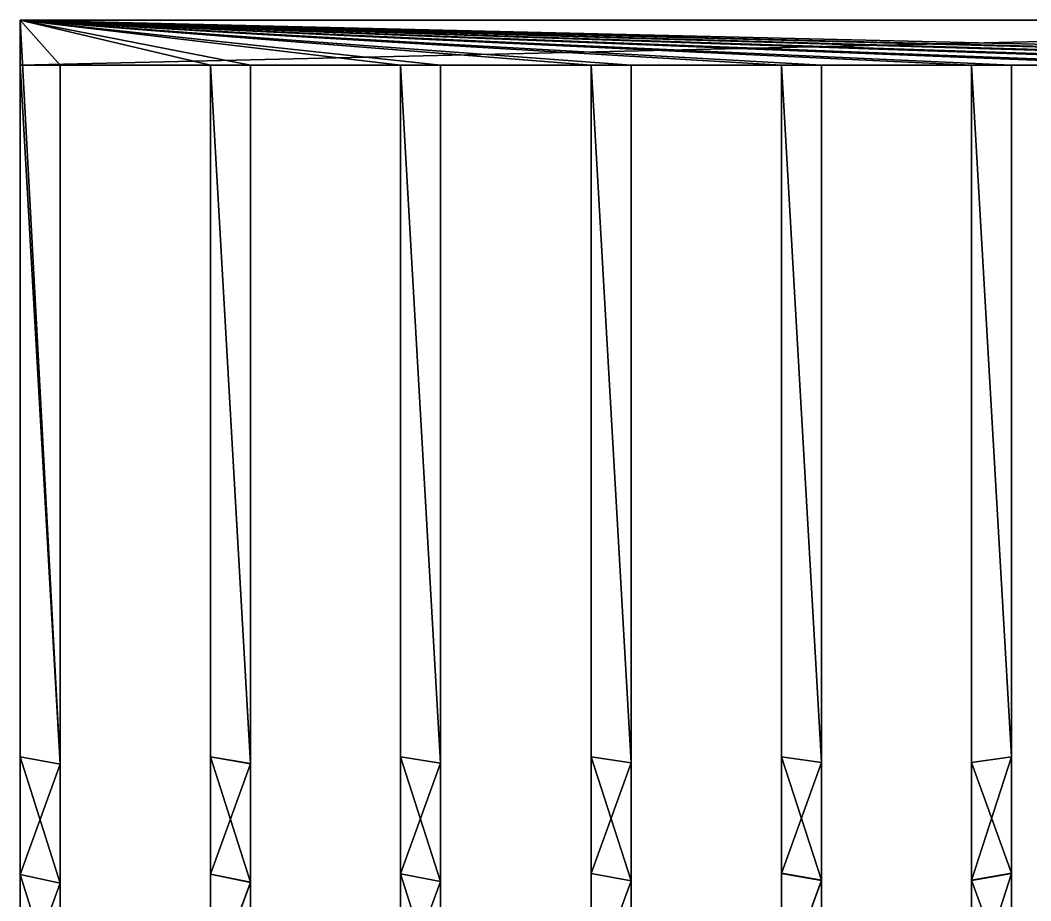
# Model space of a CAD drawing. Header units: inches. Extents: x -754 to 754, y 2181 to 6840.
# Drawn here: x -647 to 26, y 6254 to 6840 of the extents above; entities that cross this region are included whole.
import ezdxf

# ---------------------------------------------------------------- set-up
doc = ezdxf.new("R2010")
doc.units = ezdxf.units.IN
doc.header["$LTSCALE"] = 12.361043
doc.header["$MEASUREMENT"] = 0
for name, color, linetype in [('111', 7, 'CONTINUOUS'), ('112', 7, 'CONTINUOUS'), ('113', 7, 'CONTINUOUS'), ('114', 7, 'CONTINUOUS'), ('115', 7, 'CONTINUOUS'), ('124', 7, 'CONTINUOUS'), ('126', 7, 'CONTINUOUS'), ('127', 7, 'CONTINUOUS'), ('128', 7, 'CONTINUOUS'), ('129', 7, 'CONTINUOUS'), ('135', 7, 'CONTINUOUS'), ('137', 7, 'CONTINUOUS'), ('138', 7, 'CONTINUOUS'), ('139', 7, 'CONTINUOUS'), ('140', 7, 'CONTINUOUS'), ('146', 7, 'CONTINUOUS'), ('147', 7, 'CONTINUOUS'), ('148', 7, 'CONTINUOUS'), ('149', 7, 'CONTINUOUS'), ('151', 7, 'CONTINUOUS'), ('179', 7, 'CONTINUOUS'), ('181', 7, 'CONTINUOUS'), ('182', 7, 'CONTINUOUS'), ('183', 7, 'CONTINUOUS'), ('184', 7, 'CONTINUOUS'), ('194', 7, 'CONTINUOUS'), ('195', 7, 'CONTINUOUS'), ('196', 7, 'CONTINUOUS'), ('197', 7, 'CONTINUOUS'), ('199', 7, 'CONTINUOUS'), ('200', 7, 'CONTINUOUS'), ('201', 7, 'CONTINUOUS'), ('202', 7, 'CONTINUOUS'), ('36', 7, 'CONTINUOUS'), ('37', 7, 'CONTINUOUS'), ('40', 7, 'CONTINUOUS'), ('41', 7, 'CONTINUOUS'), ('43', 7, 'CONTINUOUS'), ('44', 7, 'CONTINUOUS'), ('47', 7, 'CONTINUOUS'), ('48', 7, 'CONTINUOUS'), ('51', 7, 'CONTINUOUS'), ('52', 7, 'CONTINUOUS'), ('55', 7, 'CONTINUOUS'), ('56', 7, 'CONTINUOUS'), ('7', 7, 'CONTINUOUS')]:
    doc.layers.add(name, color=color, linetype=linetype)

msp = doc.modelspace()

# ---------------------------------------------------------------- linework, layer by layer
at = {"layer": '111', "color": 7, "linetype": 'CONTINUOUS', "true_color": 0xa89b88}
for points in [[(13.2, 6350, 45730), (-13.4, 6346.03, 45730), (-13.4, 6267.64, 45729.47), (13.2, 6350, 45730)], [(13.2, 6350, 45730), (-13.4, 6267.64, 45729.47), (13.2, 6272.28, 45729.52), (13.2, 6350, 45730)], [(-13.4, 6267.64, 45729.47), (-13.4, 6189.25, 45727.97), (13.2, 6272.28, 45729.52), (-13.4, 6267.64, 45729.47)], [(-13.4, 6189.25, 45727.97), (13.2, 6194.56, 45728.1), (13.2, 6272.28, 45729.52), (-13.4, 6189.25, 45727.97)]]:
    msp.add_3dface(points, dxfattribs=at)
at = {"layer": '112', "color": 7, "linetype": 'CONTINUOUS', "true_color": 0xa89b88}
for points in [[(-13.4, 6346.03, 45730), (-13.4, 6346.03, 45720), (-13.4, 6267.74, 45719.47), (-13.4, 6346.03, 45730)], [(-13.4, 6346.03, 45730), (-13.4, 6267.74, 45719.47), (-13.4, 6267.64, 45729.47), (-13.4, 6346.03, 45730)], [(-13.4, 6267.74, 45719.47), (-13.4, 6189.45, 45717.97), (-13.4, 6189.25, 45727.97), (-13.4, 6267.74, 45719.47)], [(-13.4, 6267.64, 45729.47), (-13.4, 6267.74, 45719.47), (-13.4, 6189.25, 45727.97), (-13.4, 6267.64, 45729.47)]]:
    msp.add_3dface(points, dxfattribs=at)
at = {"layer": '113', "color": 7, "linetype": 'CONTINUOUS', "true_color": 0xa89b88}
for points in [[(13.2, 6350, 45720), (13.2, 6350, 45730), (13.2, 6272.28, 45729.52), (13.2, 6350, 45720)], [(13.2, 6272.4, 45719.53), (13.2, 6350, 45720), (13.2, 6272.28, 45729.52), (13.2, 6272.4, 45719.53)], [(13.2, 6194.8, 45718.1), (13.2, 6272.4, 45719.53), (13.2, 6194.56, 45728.1), (13.2, 6194.8, 45718.1)], [(13.2, 6194.56, 45728.1), (13.2, 6272.4, 45719.53), (13.2, 6272.28, 45729.52), (13.2, 6194.56, 45728.1)]]:
    msp.add_3dface(points, dxfattribs=at)
at = {"layer": '114', "color": 7, "linetype": 'CONTINUOUS', "true_color": 0xa89b88}
for points in [[(-13.4, 6346.03, 45730), (-13.4, 6810.5, 45730), (-13.4, 6346.03, 45720), (-13.4, 6346.03, 45730)], [(-13.4, 6346.03, 45720), (-13.4, 6810.5, 45730), (-13.4, 6810.5, 45720.14), (-13.4, 6346.03, 45720)]]:
    msp.add_3dface(points, dxfattribs=at)
at = {"layer": '115', "color": 7, "linetype": 'CONTINUOUS', "true_color": 0xa89b88}
for points in [[(13.2, 6810.5, 45730), (13.2, 6350, 45730), (13.2, 6810.5, 45720.14), (13.2, 6810.5, 45730)], [(13.2, 6350, 45730), (13.2, 6350, 45720), (13.2, 6810.5, 45720.14), (13.2, 6350, 45730)]]:
    msp.add_3dface(points, dxfattribs=at)
at = {"layer": '124', "color": 7, "linetype": 'CONTINUOUS', "true_color": 0xa89b88}
for points in [[(-113.3, 6346.03, 45730), (-139.9, 6350, 45730), (-139.9, 6272.28, 45729.52), (-113.3, 6346.03, 45730)], [(-113.3, 6267.64, 45729.47), (-113.3, 6346.03, 45730), (-139.9, 6272.28, 45729.52), (-113.3, 6267.64, 45729.47)], [(-113.3, 6267.64, 45729.47), (-139.9, 6272.28, 45729.52), (-139.9, 6194.56, 45728.1), (-113.3, 6267.64, 45729.47)], [(-113.3, 6189.25, 45727.97), (-113.3, 6267.64, 45729.47), (-139.9, 6194.56, 45728.1), (-113.3, 6189.25, 45727.97)]]:
    msp.add_3dface(points, dxfattribs=at)
at = {"layer": '126', "color": 7, "linetype": 'CONTINUOUS', "true_color": 0xa89b88}
for points in [[(-113.3, 6346.03, 45720), (-113.3, 6346.03, 45730), (-113.3, 6267.64, 45729.47), (-113.3, 6346.03, 45720)], [(-113.3, 6267.74, 45719.47), (-113.3, 6346.03, 45720), (-113.3, 6267.64, 45729.47), (-113.3, 6267.74, 45719.47)], [(-113.3, 6189.45, 45717.97), (-113.3, 6267.74, 45719.47), (-113.3, 6189.25, 45727.97), (-113.3, 6189.45, 45717.97)], [(-113.3, 6189.25, 45727.97), (-113.3, 6267.74, 45719.47), (-113.3, 6267.64, 45729.47), (-113.3, 6189.25, 45727.97)]]:
    msp.add_3dface(points, dxfattribs=at)
at = {"layer": '127', "color": 7, "linetype": 'CONTINUOUS', "true_color": 0xa89b88}
for points in [[(-139.9, 6350, 45730), (-139.9, 6350, 45720), (-139.9, 6272.4, 45719.53), (-139.9, 6350, 45730)], [(-139.9, 6350, 45730), (-139.9, 6272.4, 45719.53), (-139.9, 6272.28, 45729.52), (-139.9, 6350, 45730)], [(-139.9, 6272.4, 45719.53), (-139.9, 6194.8, 45718.1), (-139.9, 6272.28, 45729.52), (-139.9, 6272.4, 45719.53)], [(-139.9, 6272.28, 45729.52), (-139.9, 6194.8, 45718.1), (-139.9, 6194.56, 45728.1), (-139.9, 6272.28, 45729.52)]]:
    msp.add_3dface(points, dxfattribs=at)
at = {"layer": '128', "color": 7, "linetype": 'CONTINUOUS', "true_color": 0xa89b88}
for points in [[(-113.3, 6810.5, 45730), (-113.3, 6346.03, 45730), (-113.3, 6810.5, 45720.14), (-113.3, 6810.5, 45730)], [(-113.3, 6346.03, 45730), (-113.3, 6346.03, 45720), (-113.3, 6810.5, 45720.14), (-113.3, 6346.03, 45730)]]:
    msp.add_3dface(points, dxfattribs=at)
at = {"layer": '129', "color": 7, "linetype": 'CONTINUOUS', "true_color": 0xa89b88}
for points in [[(-139.9, 6350, 45730), (-139.9, 6810.5, 45730), (-139.9, 6810.5, 45720.14), (-139.9, 6350, 45730)], [(-139.9, 6350, 45720), (-139.9, 6350, 45730), (-139.9, 6810.5, 45720.14), (-139.9, 6350, 45720)]]:
    msp.add_3dface(points, dxfattribs=at)
at = {"layer": '135', "color": 7, "linetype": 'CONTINUOUS', "true_color": 0xa89b88}
for points in [[(-240, 6345.83, 45730), (-266.6, 6350, 45730), (-266.6, 6272.17, 45729.52), (-240, 6345.83, 45730)], [(-240, 6267.3, 45729.46), (-240, 6345.83, 45730), (-266.6, 6272.17, 45729.52), (-240, 6267.3, 45729.46)], [(-240, 6267.3, 45729.46), (-266.6, 6272.17, 45729.52), (-266.6, 6194.34, 45728.09), (-240, 6267.3, 45729.46)], [(-240, 6188.76, 45727.95), (-240, 6267.3, 45729.46), (-266.6, 6194.34, 45728.09), (-240, 6188.76, 45727.95)]]:
    msp.add_3dface(points, dxfattribs=at)
at = {"layer": '137', "color": 7, "linetype": 'CONTINUOUS', "true_color": 0xa89b88}
for points in [[(-240, 6345.83, 45720), (-240, 6345.83, 45730), (-240, 6267.3, 45729.46), (-240, 6345.83, 45720)], [(-240, 6267.34, 45719.46), (-240, 6345.83, 45720), (-240, 6267.3, 45729.46), (-240, 6267.34, 45719.46)], [(-240, 6188.85, 45717.96), (-240, 6267.34, 45719.46), (-240, 6188.76, 45727.95), (-240, 6188.85, 45717.96)], [(-240, 6188.76, 45727.95), (-240, 6267.34, 45719.46), (-240, 6267.3, 45729.46), (-240, 6188.76, 45727.95)]]:
    msp.add_3dface(points, dxfattribs=at)
at = {"layer": '138', "color": 7, "linetype": 'CONTINUOUS', "true_color": 0xa89b88}
for points in [[(-266.6, 6350, 45730), (-266.6, 6350, 45720), (-266.6, 6272.24, 45719.52), (-266.6, 6350, 45730)], [(-266.6, 6350, 45730), (-266.6, 6272.24, 45719.52), (-266.6, 6272.17, 45729.52), (-266.6, 6350, 45730)], [(-266.6, 6272.24, 45719.52), (-266.6, 6194.48, 45718.09), (-266.6, 6194.34, 45728.09), (-266.6, 6272.24, 45719.52)], [(-266.6, 6272.17, 45729.52), (-266.6, 6272.24, 45719.52), (-266.6, 6194.34, 45728.09), (-266.6, 6272.17, 45729.52)]]:
    msp.add_3dface(points, dxfattribs=at)
at = {"layer": '139', "color": 7, "linetype": 'CONTINUOUS', "true_color": 0xa89b88}
for points in [[(-240, 6810.5, 45730), (-240, 6345.83, 45730), (-240, 6810.5, 45720.15), (-240, 6810.5, 45730)], [(-240, 6345.83, 45730), (-240, 6345.83, 45720), (-240, 6810.5, 45720.15), (-240, 6345.83, 45730)]]:
    msp.add_3dface(points, dxfattribs=at)
at = {"layer": '140', "color": 7, "linetype": 'CONTINUOUS', "true_color": 0xa89b88}
for points in [[(-266.6, 6350, 45730), (-266.6, 6810.5, 45730), (-266.6, 6810.5, 45720.15), (-266.6, 6350, 45730)], [(-266.6, 6350, 45720), (-266.6, 6350, 45730), (-266.6, 6810.5, 45720.15), (-266.6, 6350, 45720)]]:
    msp.add_3dface(points, dxfattribs=at)
at = {"layer": '146', "color": 7, "linetype": 'CONTINUOUS', "true_color": 0xa89b88}
for points in [[(-367, 6345.6, 45730), (-393.6, 6350, 45730), (-393.6, 6271.97, 45729.52), (-367, 6345.6, 45730)], [(-367, 6345.6, 45730), (-393.6, 6271.97, 45729.52), (-367, 6266.83, 45729.45), (-367, 6345.6, 45730)], [(-393.6, 6271.97, 45729.52), (-393.6, 6193.94, 45728.08), (-367, 6266.83, 45729.45), (-393.6, 6271.97, 45729.52)], [(-393.6, 6193.94, 45728.08), (-367, 6188.06, 45727.93), (-367, 6266.83, 45729.45), (-393.6, 6193.94, 45728.08)]]:
    msp.add_3dface(points, dxfattribs=at)
at = {"layer": '147', "color": 7, "linetype": 'CONTINUOUS', "true_color": 0xa89b88}
for points in [[(-393.6, 6350, 45730), (-393.6, 6810.5, 45730), (-393.6, 6350, 45720), (-393.6, 6350, 45730)], [(-393.6, 6810.5, 45730), (-393.6, 6810.5, 45720), (-393.6, 6350, 45720), (-393.6, 6810.5, 45730)]]:
    msp.add_3dface(points, dxfattribs=at)
at = {"layer": '148', "color": 7, "linetype": 'CONTINUOUS', "true_color": 0xa89b88}
for points in [[(-367, 6810.5, 45730), (-367, 6345.6, 45730), (-367, 6810.5, 45720), (-367, 6810.5, 45730)], [(-367, 6345.6, 45730), (-367, 6345.61, 45725), (-367, 6810.5, 45720), (-367, 6345.6, 45730)], [(-367, 6345.61, 45720), (-367, 6810.5, 45720), (-367, 6345.61, 45725), (-367, 6345.61, 45720)]]:
    msp.add_3dface(points, dxfattribs=at)
at = {"layer": '149', "color": 7, "linetype": 'CONTINUOUS', "true_color": 0xa89b88}
for points in [[(-393.6, 6350, 45730), (-393.6, 6350, 45720), (-393.6, 6272.02, 45719.52), (-393.6, 6350, 45730)], [(-393.6, 6350, 45730), (-393.6, 6272.02, 45719.52), (-393.6, 6271.97, 45729.52), (-393.6, 6350, 45730)], [(-393.6, 6272.02, 45719.52), (-393.6, 6194.05, 45718.08), (-393.6, 6193.94, 45728.08), (-393.6, 6272.02, 45719.52)], [(-393.6, 6271.97, 45729.52), (-393.6, 6272.02, 45719.52), (-393.6, 6193.94, 45728.08), (-393.6, 6271.97, 45729.52)]]:
    msp.add_3dface(points, dxfattribs=at)
at = {"layer": '151', "color": 7, "linetype": 'CONTINUOUS', "true_color": 0xa89b88}
for points in [[(-367, 6345.61, 45725), (-367, 6345.6, 45730), (-367, 6266.83, 45729.45), (-367, 6345.61, 45725)], [(-367, 6266.88, 45719.46), (-367, 6345.61, 45720), (-367, 6266.83, 45729.45), (-367, 6266.88, 45719.46)], [(-367, 6345.61, 45720), (-367, 6345.61, 45725), (-367, 6266.83, 45729.45), (-367, 6345.61, 45720)], [(-367, 6188.17, 45717.94), (-367, 6266.88, 45719.46), (-367, 6188.06, 45727.93), (-367, 6188.17, 45717.94)], [(-367, 6188.06, 45727.93), (-367, 6266.88, 45719.46), (-367, 6266.83, 45729.45), (-367, 6188.06, 45727.93)]]:
    msp.add_3dface(points, dxfattribs=at)
at = {"layer": '179', "color": 7, "linetype": 'CONTINUOUS', "true_color": 0xa89b88}
for points in [[(-493.7, 6345.35, 45730), (-520.3, 6350, 45730), (-520.3, 6271.75, 45729.52), (-493.7, 6345.35, 45730)], [(-493.7, 6266.31, 45729.45), (-493.7, 6345.35, 45730), (-520.3, 6271.75, 45729.52), (-493.7, 6266.31, 45729.45)], [(-493.7, 6266.31, 45729.45), (-520.3, 6271.75, 45729.52), (-520.3, 6193.49, 45728.07), (-493.7, 6266.31, 45729.45)], [(-493.7, 6187.27, 45727.91), (-493.7, 6266.31, 45729.45), (-520.3, 6193.49, 45728.07), (-493.7, 6187.27, 45727.91)]]:
    msp.add_3dface(points, dxfattribs=at)
at = {"layer": '181', "color": 7, "linetype": 'CONTINUOUS', "true_color": 0xa89b88}
for points in [[(-493.7, 6345.36, 45720), (-493.7, 6345.35, 45730), (-493.7, 6266.31, 45729.45), (-493.7, 6345.36, 45720)], [(-493.7, 6266.38, 45719.45), (-493.7, 6345.36, 45720), (-493.7, 6266.31, 45729.45), (-493.7, 6266.38, 45719.45)], [(-493.7, 6187.41, 45717.92), (-493.7, 6266.38, 45719.45), (-493.7, 6187.27, 45727.91), (-493.7, 6187.41, 45717.92)], [(-493.7, 6187.27, 45727.91), (-493.7, 6266.38, 45719.45), (-493.7, 6266.31, 45729.45), (-493.7, 6187.27, 45727.91)]]:
    msp.add_3dface(points, dxfattribs=at)
at = {"layer": '182', "color": 7, "linetype": 'CONTINUOUS', "true_color": 0xa89b88}
for points in [[(-520.3, 6350, 45730), (-520.3, 6350, 45720), (-520.3, 6271.83, 45719.52), (-520.3, 6350, 45730)], [(-520.3, 6350, 45730), (-520.3, 6271.83, 45719.52), (-520.3, 6271.75, 45729.52), (-520.3, 6350, 45730)], [(-520.3, 6271.83, 45719.52), (-520.3, 6193.66, 45718.07), (-520.3, 6193.49, 45728.07), (-520.3, 6271.83, 45719.52)], [(-520.3, 6271.75, 45729.52), (-520.3, 6271.83, 45719.52), (-520.3, 6193.49, 45728.07), (-520.3, 6271.75, 45729.52)]]:
    msp.add_3dface(points, dxfattribs=at)
at = {"layer": '183', "color": 7, "linetype": 'CONTINUOUS', "true_color": 0xa89b88}
for points in [[(-493.7, 6810.5, 45730), (-493.7, 6345.35, 45730), (-493.7, 6810.5, 45720.17), (-493.7, 6810.5, 45730)], [(-493.7, 6345.35, 45730), (-493.7, 6345.36, 45720), (-493.7, 6810.5, 45720.17), (-493.7, 6345.35, 45730)]]:
    msp.add_3dface(points, dxfattribs=at)
at = {"layer": '184', "color": 7, "linetype": 'CONTINUOUS', "true_color": 0xa89b88}
for points in [[(-520.3, 6350, 45730), (-520.3, 6810.5, 45730), (-520.3, 6810.5, 45720.17), (-520.3, 6350, 45730)], [(-520.3, 6350, 45720), (-520.3, 6350, 45730), (-520.3, 6810.5, 45720.17), (-520.3, 6350, 45720)]]:
    msp.add_3dface(points, dxfattribs=at)
at = {"layer": '194', "color": 7, "linetype": 'CONTINUOUS', "true_color": 0xa89b88}
for points in [[(-620.4, 6345.07, 45730), (-647, 6350, 45730), (-647, 6271.44, 45729.51), (-620.4, 6345.07, 45730)], [(-620.4, 6345.07, 45730), (-647, 6271.44, 45729.51), (-620.4, 6265.68, 45729.44), (-620.4, 6345.07, 45730)], [(-647, 6271.44, 45729.51), (-647, 6192.89, 45728.06), (-620.4, 6265.68, 45729.44), (-647, 6271.44, 45729.51)], [(-647, 6192.89, 45728.06), (-620.4, 6186.29, 45727.89), (-620.4, 6265.68, 45729.44), (-647, 6192.89, 45728.06)]]:
    msp.add_3dface(points, dxfattribs=at)
at = {"layer": '195', "color": 7, "linetype": 'CONTINUOUS', "true_color": 0xa89b88}
for points in [[(-647, 6350, 45730), (-647, 6840.5, 45730), (-647, 6350, 45720), (-647, 6350, 45730)], [(-647, 6840.5, 45730), (-647, 6810.5, 45720), (-647, 6350, 45720), (-647, 6840.5, 45730)], [(-647, 6810.5, 45720), (-647, 6840.5, 45730), (-647, 6810.5, 45710), (-647, 6810.5, 45720)], [(-647, 6810.5, 45710), (-647, 6840.5, 45730), (-647, 6840.5, 45710), (-647, 6810.5, 45710)]]:
    msp.add_3dface(points, dxfattribs=at)
at = {"layer": '196', "color": 7, "linetype": 'CONTINUOUS', "true_color": 0xa89b88}
for points in [[(-620.4, 6810.5, 45730), (-620.4, 6345.07, 45730), (-620.4, 6810.5, 45720), (-620.4, 6810.5, 45730)], [(-620.4, 6345.07, 45730), (-620.4, 6345.08, 45725), (-620.4, 6810.5, 45720), (-620.4, 6345.07, 45730)], [(-620.4, 6345.08, 45720), (-620.4, 6810.5, 45720), (-620.4, 6345.08, 45725), (-620.4, 6345.08, 45720)]]:
    msp.add_3dface(points, dxfattribs=at)
at = {"layer": '197', "color": 7, "linetype": 'CONTINUOUS', "true_color": 0xa89b88}
for points in [[(-647, 6350, 45730), (-647, 6350, 45720), (-647, 6271.56, 45719.52), (-647, 6350, 45730)], [(-647, 6350, 45730), (-647, 6271.56, 45719.52), (-647, 6271.44, 45729.51), (-647, 6350, 45730)], [(-647, 6271.56, 45719.52), (-647, 6193.13, 45718.06), (-647, 6192.89, 45728.06), (-647, 6271.56, 45719.52)], [(-647, 6271.44, 45729.51), (-647, 6271.56, 45719.52), (-647, 6192.89, 45728.06), (-647, 6271.44, 45729.51)]]:
    msp.add_3dface(points, dxfattribs=at)
at = {"layer": '199', "color": 7, "linetype": 'CONTINUOUS', "true_color": 0xa89b88}
for points in [[(-620.4, 6345.08, 45725), (-620.4, 6345.07, 45730), (-620.4, 6265.68, 45729.44), (-620.4, 6345.08, 45725)], [(-620.4, 6265.8, 45719.44), (-620.4, 6345.08, 45720), (-620.4, 6265.68, 45729.44), (-620.4, 6265.8, 45719.44)], [(-620.4, 6345.08, 45720), (-620.4, 6345.08, 45725), (-620.4, 6265.68, 45729.44), (-620.4, 6345.08, 45720)], [(-620.4, 6186.54, 45717.9), (-620.4, 6265.8, 45719.44), (-620.4, 6186.29, 45727.89), (-620.4, 6186.54, 45717.9)], [(-620.4, 6186.29, 45727.89), (-620.4, 6265.8, 45719.44), (-620.4, 6265.68, 45729.44), (-620.4, 6186.29, 45727.89)]]:
    msp.add_3dface(points, dxfattribs=at)
at = {"layer": '200', "color": 7, "linetype": 'CONTINUOUS', "true_color": 0xa89b88}
for points in [[(647, 6840.5, 45710), (647, 6810.5, 45710), (-647, 6810.5, 45710), (647, 6840.5, 45710)], [(647, 6840.5, 45710), (-647, 6810.5, 45710), (-647, 6840.5, 45710), (647, 6840.5, 45710)]]:
    msp.add_3dface(points, dxfattribs=at)
at = {"layer": '201', "color": 7, "linetype": 'CONTINUOUS', "true_color": 0xa89b88}
for points in [[(-647, 6810.5, 45720), (647, 6810.5, 45710), (-620.4, 6810.5, 45720), (-647, 6810.5, 45720)], [(647, 6810.5, 45710), (-647, 6810.5, 45720), (-647, 6810.5, 45710), (647, 6810.5, 45710)], [(647, 6810.5, 45710), (-520.3, 6810.5, 45720.17), (-620.4, 6810.5, 45720), (647, 6810.5, 45710)], [(-520.3, 6810.5, 45730), (-620.4, 6810.5, 45730), (-520.3, 6810.5, 45720.17), (-520.3, 6810.5, 45730)], [(-520.3, 6810.5, 45720.17), (-620.4, 6810.5, 45730), (-620.4, 6810.5, 45720), (-520.3, 6810.5, 45720.17)], [(647, 6810.5, 45710), (-493.7, 6810.5, 45720.17), (-520.3, 6810.5, 45720.17), (647, 6810.5, 45710)], [(647, 6810.5, 45710), (-393.6, 6810.5, 45720), (-493.7, 6810.5, 45720.17), (647, 6810.5, 45710)], [(-393.6, 6810.5, 45730), (-493.7, 6810.5, 45730), (-393.6, 6810.5, 45720), (-393.6, 6810.5, 45730)], [(-393.6, 6810.5, 45720), (-493.7, 6810.5, 45730), (-493.7, 6810.5, 45720.17), (-393.6, 6810.5, 45720)], [(-393.6, 6810.5, 45720), (647, 6810.5, 45710), (-367, 6810.5, 45720), (-393.6, 6810.5, 45720)], [(647, 6810.5, 45710), (-266.6, 6810.5, 45720.15), (-367, 6810.5, 45720), (647, 6810.5, 45710)], [(-266.6, 6810.5, 45730), (-367, 6810.5, 45730), (-266.6, 6810.5, 45720.15), (-266.6, 6810.5, 45730)], [(-266.6, 6810.5, 45720.15), (-367, 6810.5, 45730), (-367, 6810.5, 45720), (-266.6, 6810.5, 45720.15)], [(647, 6810.5, 45710), (-240, 6810.5, 45720.15), (-266.6, 6810.5, 45720.15), (647, 6810.5, 45710)], [(647, 6810.5, 45710), (-139.9, 6810.5, 45720.14), (-240, 6810.5, 45720.15), (647, 6810.5, 45710)], [(-139.9, 6810.5, 45730), (-240, 6810.5, 45730), (-139.9, 6810.5, 45720.14), (-139.9, 6810.5, 45730)], [(-139.9, 6810.5, 45720.14), (-240, 6810.5, 45730), (-240, 6810.5, 45720.15), (-139.9, 6810.5, 45720.14)], [(647, 6810.5, 45710), (-113.3, 6810.5, 45720.14), (-139.9, 6810.5, 45720.14), (647, 6810.5, 45710)], [(647, 6810.5, 45710), (-13.4, 6810.5, 45720.14), (-113.3, 6810.5, 45720.14), (647, 6810.5, 45710)], [(-13.4, 6810.5, 45730), (-113.3, 6810.5, 45730), (-13.4, 6810.5, 45720.14), (-13.4, 6810.5, 45730)], [(-13.4, 6810.5, 45720.14), (-113.3, 6810.5, 45730), (-113.3, 6810.5, 45720.14), (-13.4, 6810.5, 45720.14)], [(647, 6810.5, 45710), (13.2, 6810.5, 45720.14), (-13.4, 6810.5, 45720.14), (647, 6810.5, 45710)], [(647, 6810.5, 45710), (113.3, 6810.5, 45720.14), (13.2, 6810.5, 45720.14), (647, 6810.5, 45710)], [(113.3, 6810.5, 45730), (13.2, 6810.5, 45730), (113.3, 6810.5, 45720.14), (113.3, 6810.5, 45730)], [(113.3, 6810.5, 45720.14), (13.2, 6810.5, 45730), (13.2, 6810.5, 45720.14), (113.3, 6810.5, 45720.14)]]:
    msp.add_3dface(points, dxfattribs=at)
at = {"layer": '202', "color": 7, "linetype": 'CONTINUOUS', "true_color": 0xa89b88}
for points in [[(647, 6840.5, 45730), (647, 6840.5, 45710), (-647, 6840.5, 45710), (647, 6840.5, 45730)], [(-647, 6840.5, 45730), (647, 6840.5, 45730), (-647, 6840.5, 45710), (-647, 6840.5, 45730)]]:
    msp.add_3dface(points, dxfattribs=at)
at = {"layer": '36', "color": 7, "linetype": 'CONTINUOUS', "true_color": 0xa89b88}
for points in [[(13.2, 6350, 45720), (13.2, 6272.4, 45719.53), (-13.4, 6346.03, 45720), (13.2, 6350, 45720)], [(-13.4, 6346.03, 45720), (13.2, 6272.4, 45719.53), (-13.4, 6267.74, 45719.47), (-13.4, 6346.03, 45720)], [(13.2, 6272.4, 45719.53), (13.2, 6194.8, 45718.1), (-13.4, 6267.74, 45719.47), (13.2, 6272.4, 45719.53)], [(-13.4, 6267.74, 45719.47), (13.2, 6194.8, 45718.1), (-13.4, 6189.45, 45717.97), (-13.4, 6267.74, 45719.47)]]:
    msp.add_3dface(points, dxfattribs=at)
at = {"layer": '37', "color": 7, "linetype": 'CONTINUOUS', "true_color": 0xa89b88}
for points in [[(13.2, 6350, 45720), (-13.4, 6346.03, 45720), (-13.4, 6810.5, 45720.14), (13.2, 6350, 45720)], [(13.2, 6810.5, 45720.14), (13.2, 6350, 45720), (-13.4, 6810.5, 45720.14), (13.2, 6810.5, 45720.14)]]:
    msp.add_3dface(points, dxfattribs=at)
at = {"layer": '40', "color": 7, "linetype": 'CONTINUOUS', "true_color": 0xa89b88}
for points in [[(-113.3, 6346.03, 45720), (-113.3, 6267.74, 45719.47), (-139.9, 6350, 45720), (-113.3, 6346.03, 45720)], [(-139.9, 6350, 45720), (-113.3, 6267.74, 45719.47), (-139.9, 6272.4, 45719.53), (-139.9, 6350, 45720)], [(-139.9, 6272.4, 45719.53), (-113.3, 6267.74, 45719.47), (-139.9, 6194.8, 45718.1), (-139.9, 6272.4, 45719.53)], [(-113.3, 6267.74, 45719.47), (-113.3, 6189.45, 45717.97), (-139.9, 6194.8, 45718.1), (-113.3, 6267.74, 45719.47)]]:
    msp.add_3dface(points, dxfattribs=at)
at = {"layer": '41', "color": 7, "linetype": 'CONTINUOUS', "true_color": 0xa89b88}
for points in [[(-113.3, 6346.03, 45720), (-139.9, 6350, 45720), (-139.9, 6810.5, 45720.14), (-113.3, 6346.03, 45720)], [(-113.3, 6810.5, 45720.14), (-113.3, 6346.03, 45720), (-139.9, 6810.5, 45720.14), (-113.3, 6810.5, 45720.14)]]:
    msp.add_3dface(points, dxfattribs=at)
at = {"layer": '43', "color": 7, "linetype": 'CONTINUOUS', "true_color": 0xa89b88}
for points in [[(-240, 6345.83, 45720), (-240, 6267.34, 45719.46), (-266.6, 6350, 45720), (-240, 6345.83, 45720)], [(-266.6, 6350, 45720), (-240, 6267.34, 45719.46), (-266.6, 6272.24, 45719.52), (-266.6, 6350, 45720)], [(-266.6, 6272.24, 45719.52), (-240, 6267.34, 45719.46), (-266.6, 6194.48, 45718.09), (-266.6, 6272.24, 45719.52)], [(-240, 6267.34, 45719.46), (-240, 6188.85, 45717.96), (-266.6, 6194.48, 45718.09), (-240, 6267.34, 45719.46)]]:
    msp.add_3dface(points, dxfattribs=at)
at = {"layer": '44', "color": 7, "linetype": 'CONTINUOUS', "true_color": 0xa89b88}
for points in [[(-240, 6345.83, 45720), (-266.6, 6350, 45720), (-266.6, 6810.5, 45720.15), (-240, 6345.83, 45720)], [(-240, 6810.5, 45720.15), (-240, 6345.83, 45720), (-266.6, 6810.5, 45720.15), (-240, 6810.5, 45720.15)]]:
    msp.add_3dface(points, dxfattribs=at)
at = {"layer": '47', "color": 7, "linetype": 'CONTINUOUS', "true_color": 0xa89b88}
for points in [[(-393.6, 6350, 45720), (-393.6, 6810.5, 45720), (-367, 6345.61, 45720), (-393.6, 6350, 45720)], [(-367, 6345.61, 45720), (-393.6, 6810.5, 45720), (-367, 6810.5, 45720), (-367, 6345.61, 45720)]]:
    msp.add_3dface(points, dxfattribs=at)
at = {"layer": '48', "color": 7, "linetype": 'CONTINUOUS', "true_color": 0xa89b88}
for points in [[(-393.6, 6350, 45720), (-367, 6345.61, 45720), (-367, 6266.88, 45719.46), (-393.6, 6350, 45720)], [(-393.6, 6350, 45720), (-367, 6266.88, 45719.46), (-393.6, 6272.02, 45719.52), (-393.6, 6350, 45720)], [(-367, 6266.88, 45719.46), (-367, 6188.17, 45717.94), (-393.6, 6272.02, 45719.52), (-367, 6266.88, 45719.46)], [(-393.6, 6272.02, 45719.52), (-367, 6188.17, 45717.94), (-393.6, 6194.05, 45718.08), (-393.6, 6272.02, 45719.52)]]:
    msp.add_3dface(points, dxfattribs=at)
at = {"layer": '51', "color": 7, "linetype": 'CONTINUOUS', "true_color": 0xa89b88}
for points in [[(-493.7, 6345.36, 45720), (-493.7, 6266.38, 45719.45), (-520.3, 6350, 45720), (-493.7, 6345.36, 45720)], [(-520.3, 6350, 45720), (-493.7, 6266.38, 45719.45), (-520.3, 6271.83, 45719.52), (-520.3, 6350, 45720)], [(-520.3, 6271.83, 45719.52), (-493.7, 6266.38, 45719.45), (-520.3, 6193.66, 45718.07), (-520.3, 6271.83, 45719.52)], [(-493.7, 6266.38, 45719.45), (-493.7, 6187.41, 45717.92), (-520.3, 6193.66, 45718.07), (-493.7, 6266.38, 45719.45)]]:
    msp.add_3dface(points, dxfattribs=at)
at = {"layer": '52', "color": 7, "linetype": 'CONTINUOUS', "true_color": 0xa89b88}
for points in [[(-493.7, 6345.36, 45720), (-520.3, 6350, 45720), (-520.3, 6810.5, 45720.17), (-493.7, 6345.36, 45720)], [(-493.7, 6810.5, 45720.17), (-493.7, 6345.36, 45720), (-520.3, 6810.5, 45720.17), (-493.7, 6810.5, 45720.17)]]:
    msp.add_3dface(points, dxfattribs=at)
at = {"layer": '55', "color": 7, "linetype": 'CONTINUOUS', "true_color": 0xa89b88}
for points in [[(-647, 6350, 45720), (-647, 6810.5, 45720), (-620.4, 6345.08, 45720), (-647, 6350, 45720)], [(-620.4, 6345.08, 45720), (-647, 6810.5, 45720), (-620.4, 6810.5, 45720), (-620.4, 6345.08, 45720)]]:
    msp.add_3dface(points, dxfattribs=at)
at = {"layer": '56', "color": 7, "linetype": 'CONTINUOUS', "true_color": 0xa89b88}
for points in [[(-647, 6350, 45720), (-620.4, 6345.08, 45720), (-620.4, 6265.8, 45719.44), (-647, 6350, 45720)], [(-647, 6350, 45720), (-620.4, 6265.8, 45719.44), (-647, 6271.56, 45719.52), (-647, 6350, 45720)], [(-620.4, 6265.8, 45719.44), (-620.4, 6186.54, 45717.9), (-647, 6271.56, 45719.52), (-620.4, 6265.8, 45719.44)], [(-647, 6271.56, 45719.52), (-620.4, 6186.54, 45717.9), (-647, 6193.13, 45718.06), (-647, 6271.56, 45719.52)]]:
    msp.add_3dface(points, dxfattribs=at)
at = {"layer": '7', "color": 7, "linetype": 'CONTINUOUS', "true_color": 0xa89b88}
for points in [[(620.4, 6810.5, 45730), (647, 6840.5, 45730), (-647, 6840.5, 45730), (620.4, 6810.5, 45730)], [(520.3, 6810.5, 45730), (620.4, 6810.5, 45730), (-647, 6840.5, 45730), (520.3, 6810.5, 45730)], [(493.7, 6810.5, 45730), (520.3, 6810.5, 45730), (-647, 6840.5, 45730), (493.7, 6810.5, 45730)], [(393.6, 6810.5, 45730), (493.7, 6810.5, 45730), (-647, 6840.5, 45730), (393.6, 6810.5, 45730)], [(367, 6810.5, 45730), (393.6, 6810.5, 45730), (-647, 6840.5, 45730), (367, 6810.5, 45730)], [(266.6, 6810.5, 45730), (367, 6810.5, 45730), (-647, 6840.5, 45730), (266.6, 6810.5, 45730)], [(240, 6810.5, 45730), (266.6, 6810.5, 45730), (-647, 6840.5, 45730), (240, 6810.5, 45730)], [(139.9, 6810.5, 45730), (240, 6810.5, 45730), (-647, 6840.5, 45730), (139.9, 6810.5, 45730)], [(113.3, 6810.5, 45730), (139.9, 6810.5, 45730), (-647, 6840.5, 45730), (113.3, 6810.5, 45730)], [(13.2, 6810.5, 45730), (113.3, 6810.5, 45730), (-647, 6840.5, 45730), (13.2, 6810.5, 45730)], [(-13.4, 6810.5, 45730), (13.2, 6810.5, 45730), (-647, 6840.5, 45730), (-13.4, 6810.5, 45730)], [(-113.3, 6810.5, 45730), (-13.4, 6810.5, 45730), (-647, 6840.5, 45730), (-113.3, 6810.5, 45730)], [(-139.9, 6810.5, 45730), (-113.3, 6810.5, 45730), (-647, 6840.5, 45730), (-139.9, 6810.5, 45730)], [(-240, 6810.5, 45730), (-139.9, 6810.5, 45730), (-647, 6840.5, 45730), (-240, 6810.5, 45730)], [(-266.6, 6810.5, 45730), (-240, 6810.5, 45730), (-647, 6840.5, 45730), (-266.6, 6810.5, 45730)], [(-367, 6810.5, 45730), (-266.6, 6810.5, 45730), (-647, 6840.5, 45730), (-367, 6810.5, 45730)], [(-393.6, 6810.5, 45730), (-367, 6810.5, 45730), (-647, 6840.5, 45730), (-393.6, 6810.5, 45730)], [(-493.7, 6810.5, 45730), (-393.6, 6810.5, 45730), (-647, 6840.5, 45730), (-493.7, 6810.5, 45730)], [(-520.3, 6810.5, 45730), (-493.7, 6810.5, 45730), (-647, 6840.5, 45730), (-520.3, 6810.5, 45730)], [(-620.4, 6810.5, 45730), (-520.3, 6810.5, 45730), (-647, 6840.5, 45730), (-620.4, 6810.5, 45730)], [(-620.4, 6345.07, 45730), (-620.4, 6810.5, 45730), (-647, 6840.5, 45730), (-620.4, 6345.07, 45730)], [(-647, 6350, 45730), (-620.4, 6345.07, 45730), (-647, 6840.5, 45730), (-647, 6350, 45730)], [(-493.7, 6345.35, 45730), (-493.7, 6810.5, 45730), (-520.3, 6810.5, 45730), (-493.7, 6345.35, 45730)], [(-520.3, 6350, 45730), (-493.7, 6345.35, 45730), (-520.3, 6810.5, 45730), (-520.3, 6350, 45730)], [(-367, 6345.6, 45730), (-367, 6810.5, 45730), (-393.6, 6810.5, 45730), (-367, 6345.6, 45730)], [(-393.6, 6350, 45730), (-367, 6345.6, 45730), (-393.6, 6810.5, 45730), (-393.6, 6350, 45730)], [(-240, 6345.83, 45730), (-240, 6810.5, 45730), (-266.6, 6810.5, 45730), (-240, 6345.83, 45730)], [(-266.6, 6350, 45730), (-240, 6345.83, 45730), (-266.6, 6810.5, 45730), (-266.6, 6350, 45730)], [(-113.3, 6346.03, 45730), (-113.3, 6810.5, 45730), (-139.9, 6810.5, 45730), (-113.3, 6346.03, 45730)], [(-139.9, 6350, 45730), (-113.3, 6346.03, 45730), (-139.9, 6810.5, 45730), (-139.9, 6350, 45730)], [(13.2, 6350, 45730), (13.2, 6810.5, 45730), (-13.4, 6810.5, 45730), (13.2, 6350, 45730)], [(-13.4, 6346.03, 45730), (13.2, 6350, 45730), (-13.4, 6810.5, 45730), (-13.4, 6346.03, 45730)]]:
    msp.add_3dface(points, dxfattribs=at)

doc.saveas('drawing.dxf')
